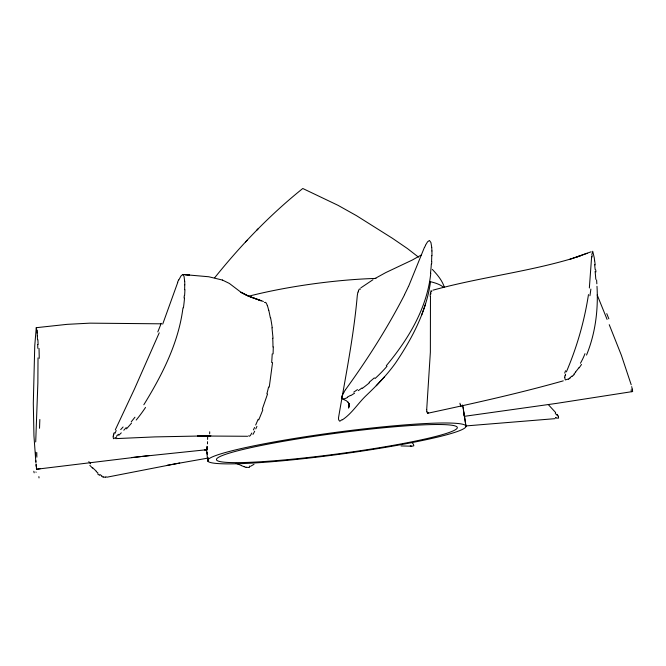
<?xml version="1.0" encoding="UTF-8"?>
<svg xmlns="http://www.w3.org/2000/svg" width="666" height="666" viewBox="0 0 666 666"><rect width="100%" height="100%" fill="white"/><g stroke="black" fill="none" stroke-linecap="round" stroke-linejoin="round"><path stroke-width="1" d="M184.74 284.84L184.632 289.71M431.976 255.719L431.934 250.957M273.293 346.953L273.093 353.904M207.492 443.897L207.526 441.683M207.451 446.744L207.326 449.65L131.61 457.542M430.461 296.686L430.369 352.164L426.698 409.698M35.706 441.958L37.862 383.05L38.02 357.9M207.576 439.418L207.667 435.672M431.643 263.836L431.776 261.513M349.234 405.144L349.15 403.929L349.15 406.368L349.508 403.854M184.066 298.085L184.266 295.687M272.552 362.57L269.247 387.162M591.649 256.418L589.352 287.987M430.636 292.749L431.093 290.667L431.793 291.517M591.808 254.753L592.715 251.265L594.238 257.667A59.965 19.647 76 0 1 594.605 260.747M430.777 273.218C427.181 308.167 408.35 339.235 386.297 365.742M182.975 307.8C178.58 342.907 162.154 374.975 143.839 404.745M588.478 294.597C584.382 321.17 576.956 347.128 566.391 371.844M349.475 403.862L348.543 408.091L349.425 405.394M348.984 406.701L349.467 403.937M430.444 282.301C426.232 311.755 412.063 338.569 395.596 362.937C387.271 374.633 377.231 384.99 366.874 394.888C358.291 402.822 352.164 413.395 342.291 419.888M632.275 389.019A7.942 0.724 80.5 0 1 632.392 389.552L632.642 391.55L556.468 403.396L464.402 416.325L464.135 414.169M565.259 375.441L565.617 374.192M267.524 394.047L262.271 409.19M358.275 291.25L359.274 289.061L360.581 289.069M113.794 433.957L114.277 432.542M421.461 315.567L425.507 304.212M162.704 324.134L177.764 282.359M115.31 429.845L134.499 388.944L159.224 332.825M586.53 355.078C595.412 333.4 598.393 309.607 596.986 286.305M258.167 419.272L255.677 425.025M408.549 286.447L424.433 247.377M254.562 427.497L253.413 429.928M178.796 280.036L180.869 276.149L182.675 274.475L208.733 276.756L222.461 280.07M404.612 294.655C387.487 327.913 367.424 359.507 345.463 389.743M425.466 245.263L427.572 241.8L429.437 240.468L430.935 242.541L431.735 247.394M343.806 392.524L343.023 393.981A20.371 20.196 31.4 0 0 342.116 396.012M251.806 433.058C251.124 433.991 249.875 437.371 248.626 435.797M581.526 364.46L579.137 367.89M214.702 277.73C240.892 245.088 270.08 214.685 302.78 188.495L337.995 205.311L356.485 215.667L392.44 238.295L407.45 248.568L418.489 257.126M161.08 323.818L89.96 323.152L67.183 324.342L36.264 327.689L34.749 345.746L33.308 403.288L33.949 435.872L35.831 461.721M134.957 417.216L131.219 421.828M575.699 372.144L573.892 374.117M126.249 427.564L123.793 430.236M264.469 302.497L265.717 302.331L266.908 304.412A25.649 22.835 -74.8 0 1 267.266 305.469M376.265 385.722L384.573 376.715M256.801 230.17L258.217 228.696M245.479 242.033L247.194 240.251M341.808 419.805L339.802 421.245L338.661 419.855A7.776 7.734 32.4 0 1 338.578 419.155A15.385 15.285 35.4 0 1 338.536 417.665C345.396 377.123 353.696 336.713 357.284 295.629A53.397 48.626 59.4 0 1 357.792 292.715M121.287 432.85L118.748 435.323M428.546 412.729L427.547 413.211L426.906 411.804M571.961 376.04L569.913 377.83M374.342 377.855L369.114 382.359M116.775 437.038L113.486 438.719L113.087 436.63A9.416 6.36 -89.5 0 1 113.237 435.914M361.946 387.995L358.325 390.626M360.847 287.854L372.993 279.703M250.408 466.375L254.021 464.327M354.562 393.215L350.682 395.662M568.256 379.037L565.292 379.945L564.776 377.847A9.249 5.644 75.2 0 1 564.86 377.189M421.511 254.878L412.204 260.081L385.739 272.602L374.783 278.629M347.627 397.369C345.97 398.468 340.776 400.541 341.874 396.761A9.932 9.857 25.3 0 1 342.116 396.012M591.133 251.798L569.821 259.315M587.254 253.263L577.031 256.968M580.561 255.727L573.493 258.15M573.592 258.117C527.472 271.994 479.287 277.381 432.858 290.201M563.278 380.844C518.573 393.481 473.151 403.471 427.755 413.253M106.751 477.231L179.695 463.02M167.149 465.309L206.66 458.325M40.393 468.673L36.563 469.239L36.38 468.023M148.968 455.594L36.563 469.239L36.397 467.174M555.061 418.656L466.883 425.849M207.326 449.65L204.703 449.875L207.326 449.65L207.076 448.335M115.651 438.628L154.887 436.904L210.906 435.797L197.444 435.98L247.627 436.272M411.397 446.178L401.049 445.945M246.095 467.257L249.417 467.524L249.4 466.025M556.018 418.073L558.574 418.131L558.433 416.508A7.101 4.754 84.1 0 0 558.183 416.05M182.675 274.475L184.041 276.357L184.657 281.21M263.411 301.465L250.075 296.778L240.917 292.249L246.953 295.454L261.214 300.799L250.075 296.778M244.014 466.625L241.333 465.626M222.369 280.028L229.345 283.425L241.109 292.366L246.953 295.454M238.694 464.518L236.139 463.353M342.865 399.134L346.37 400.749L348.501 402.689M103.397 476.798L105.586 477.505L105.986 476.431M101.881 475.899L99.933 474.542M36.264 327.689L36.913 330.727M98.019 473.06L96.187 471.52M92.532 468.131L89.843 465.343M548.376 404.662L555.644 412.562M432.342 269.414C437.237 274.567 442.016 280.17 444.28 287.021M348.043 402.131L349.175 404.312M557.042 414.335L557.425 414.868M348.776 403.146L348.926 403.463M597.177 294.93L607.076 319.405M609.232 324.675L621.37 355.244L631.202 384.773M464.402 416.325L464.085 414.46M631.693 386.613L631.942 387.595M268.723 310.331L268.073 307.892A42.699 37.895 -75.3 0 0 267.324 305.444M462.537 405.186L462.787 406.418M270.321 317.74L269.497 313.661A108.758 95.03 -77.1 0 0 268.773 310.306M463.02 407.625L463.136 408.233M463.469 410.073L463.777 411.871M464.219 414.71L465.984 426.365A130.278 11.097 -7.6 0 1 271.811 461.721A130.278 11.097 -7.6 0 1 272.744 442.199A130.278 11.097 -7.6 0 1 465.984 426.365L463.869 412.445M463.852 412.903L462.728 405.153M271.969 327.847L273.035 338.186M594.68 260.797L595.196 264.935M206.418 449.125L207.709 460.464M36.305 466.333L36.056 463.952M595.729 269.938L595.928 271.928M36.239 466.708L36.072 464.793M37.03 331.984L37.105 332.967M596.594 279.945L596.853 283.816M37.304 335.855L37.504 339.735M35.931 462.737L35.822 460.614M37.696 344.497L37.812 348.335M35.673 456.01L35.631 452.264M430.852 293.997A26.299 10.831 78.1 0 1 430.91 293.057M430.194 296.453A50.2 21.279 77.5 0 1 430.286 293.823M426.715 409.698A14.893 10.132 75.9 0 0 426.814 411.13A7.559 5.178 75.8 0 0 426.948 411.796M358.075 292.357A27.731 25.208 60.4 0 1 358.358 291.292M254.687 431.185A52.522 35.24 -82.4 0 1 252.963 434.423M256.918 426.39A119.181 62.621 -76.3 0 1 255.761 428.912M262.862 409.765A188.694 76.207 -73.4 0 1 258.716 419.938M268.565 386.996A86.064 66.683 -80.3 0 1 266.866 393.806M272.211 353.929A244.455 193.165 -79.8 0 1 271.67 362.554M272.71 338.236A109.923 95.762 -77.5 0 1 272.952 346.969M270.562 317.665A184.532 158.933 -77.9 0 1 272.228 327.789M206.984 447.71A14.344 1.607 84.1 0 1 206.843 446.312M207.026 448.418A7.209 0.783 84.1 0 1 206.951 447.735M207.359 457.95A49.259 1.94 89.1 0 1 207.342 457.742M209.648 433.857A112.013 11.089 -85.3 0 1 209.715 431.801M464.077 414.319A13.953 0.491 81.1 0 1 463.894 413.037M459.94 403.213A51.29 4.795 75.2 0 1 460.239 404.728M460.622 404.886A125.707 28.23 66.8 0 1 460.98 406.701M248.077 296.378A127.689 24.259 -7.6 0 1 375.949 278.405M429.953 281.601A127.689 24.259 -7.6 0 1 443.581 287.504M410.264 445.862A18.24 17.483 76.2 0 0 411.838 446.128A10.023 9.649 85.2 0 0 412.229 446.195L413.827 445.787L413.478 444.372A7.734 7.443 -87.4 0 0 413.161 443.914L413.037 443.756A16.583 15.951 -87.4 0 0 412.121 442.732M556.018 417.607A38.52 24.875 74.2 0 1 555.469 417.416M557.375 414.951A14.477 9.69 84.1 0 1 558.125 416.125M555.253 413.236A44.747 30.445 85.2 0 1 556.601 415.01M594.621 264.56A146.087 52.656 75.2 0 1 595.163 269.53M595.121 271.387A186.638 72.736 74.3 0 1 595.804 279.337M584.998 353.654A133.267 81.086 58.9 0 1 580.411 363.253M578.912 367.69A168.689 107.626 46.7 0 1 575.532 371.986M574.242 374.508A126.956 80.636 48.5 0 1 572.211 376.332M570.071 378.097A51.424 31.993 62.4 0 1 568.348 379.212M564.751 377.098A18.889 11.43 75.6 0 1 565.168 375.349M564.701 373.127A63.054 35.689 78.6 0 1 565.551 370.771M590.867 289.094A238.228 138.037 60.8 0 1 589.934 295.729M591.982 257.076A62.92 17.549 79.5 0 1 592.124 255.411M431.701 247.394A65.709 59.432 52.1 0 1 431.901 250.957M431.751 255.694A154.745 143.04 44.5 0 1 431.56 261.488M431.352 263.803A194.405 181.468 38 0 1 430.502 273.168M386.988 366.258A138.703 128.804 -9.9 0 1 375.041 378.529M369.488 382.734A172.894 149.326 -20.6 0 1 362.304 388.395M357.476 389.593A131.776 115.767 -19.8 0 1 353.738 392.132M350.491 395.354A54.504 52.04 -10 0 1 347.452 397.053M343.748 392.49A69.297 68.182 55.9 0 1 345.421 389.718M408.474 286.413A238.986 220.246 -5.8 0 1 404.503 294.613M424.542 247.444A71.678 62.596 65.1 0 1 425.566 245.329M184.698 281.202A63.345 54.429 -73.8 0 1 184.773 284.832M184.932 289.702A142.682 118.59 -75.3 0 1 184.574 295.687M184.524 298.085A175.766 142.482 -76 0 1 183.433 307.834M145.538 407.425A128.954 77.564 -74.2 0 1 136.205 420.046M131.535 423.101A160.506 78.763 -68.5 0 1 126.49 428.846M123.085 426.981A122.96 61.472 -69.5 0 1 120.688 429.612M118.431 434.282A51.29 31.027 -78.1 0 1 116.525 436.055M113.345 435.964A19.397 13.212 -89.8 0 1 113.903 434.032M115.185 433.175A67.099 48.743 87.5 0 1 116.175 430.511M161.214 323.31A213.611 134.016 -74.2 0 1 157.784 331.909M177.581 282.276A73.443 67.224 -75.9 0 1 178.613 279.945M37.113 330.544A24.892 7.426 88.4 0 1 37.238 331.843M37.146 332.942A47.169 13.004 88.1 0 1 37.338 335.839M37.904 339.652A109.865 27.897 88 0 1 38.104 344.489M39.019 348.435A148.635 33.75 88 0 1 39.227 358.358M39.527 428.28A112.055 6.56 -86 0 1 39.843 419.488M36.855 457.192A140.817 21.595 -79.9 0 1 36.788 452.48M34.157 472.827A107.293 16.775 -80 0 1 33.841 471.237M36.155 472.261A44.339 3.596 -87.2 0 1 35.931 472.011M39.019 477.913A58.583 1.54 83.2 0 1 38.878 476.606M90.584 463.777A98.218 62.396 89.7 0 1 88.811 461.621M96.337 471.195A124.975 86.305 -81.8 0 1 92.716 467.773M99.6 475.341A94.389 65.634 -80.9 0 1 97.644 473.934M103.305 477.231A38.42 25.358 -89.5 0 1 101.748 476.39M241.392 465.476A88.07 84.848 -62.5 0 1 238.753 464.385M246.079 467.316A35.348 33.874 -84.4 0 1 243.989 466.691M631.967 388.353A16.2 1.523 80.6 0 1 632.284 389.702M631.077 389.926A53.913 6.851 82.3 0 1 631.485 391.7M608.841 318.823A211.297 33.4 75.4 0 1 606.759 313.636M189.311 274.9L184.848 274.633L189.244 274.9M207.426 454.295L207.184 452.231L207.426 454.295M208.267 461.513L207.792 457.392L208.267 461.513M276.898 460.572A121.512 10.348 -7.6 0 0 457.317 427.58A121.512 10.348 -7.6 0 0 276.373 442.565A121.512 10.348 -7.6 0 0 276.898 460.572"/></g></svg>
